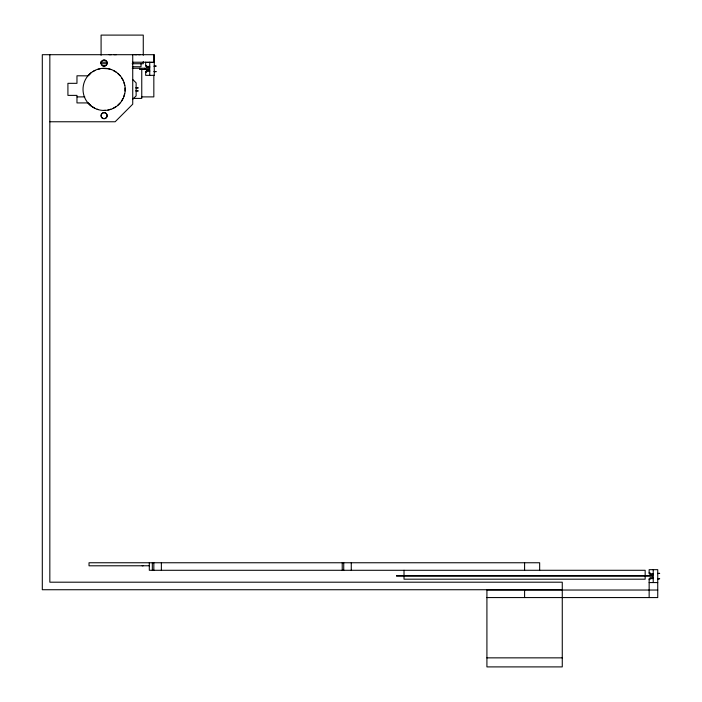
<?xml version="1.0" encoding="UTF-8"?>
<svg xmlns="http://www.w3.org/2000/svg" width="702" height="702" viewBox="0 0 702 702"><rect width="100%" height="100%" fill="white"/><g stroke="black" fill="none" stroke-linecap="round" stroke-linejoin="round"><path stroke-width="1.05" d="M124.649 93.427L123.885 96.402M125.035 91.032L125 88.013M122.903 98.578L121.385 101.299M88.654 75.228L90.304 73.534M119.893 103.124L117.708 105.361M91.049 72.771L88.04 75.851L76.966 75.79L76.966 83.327L67.918 83.327L67.918 95.384L76.966 95.384L76.966 102.922L88.04 102.922L91.453 106.248M132.731 99.263L136.135 95.858L136.135 82.889L132.731 79.484M92.839 71.709L94.875 70.498M115.786 106.748L113.11 108.336M97.771 69.401L100.088 68.752M110.863 109.187L107.906 110.012M140.26 54.677L138.584 54.677M136.846 54.677L134.661 54.677M103.115 68.445L107.503 68.735M103.466 110.46L105.467 110.258M111.372 54.668L109.196 54.668M116.418 54.668L113.882 54.668M142.164 565.803L143.138 565.768M100.807 62.232L107.301 62.232M132.731 62.232L154.264 62.232M145.674 62.452L154.264 62.452M106.844 63.733L101.088 63.733L101.088 61.618M132.169 63.733L143.269 63.733L143.269 61.618M145.674 65.47L146.578 65.47M154.115 66.076L156.221 66.076L154.115 66.295M149.745 66.409L145.674 66.409L145.674 62.232M132.353 66.751L141.023 66.751L141.023 63.733M146.578 67.357L149.745 67.357M132.274 68.261L149.289 68.261L149.289 69.463L139.558 69.463L139.558 68.261M149.745 70.367L146.578 70.367L146.578 72.253L145.674 72.253M149.745 71.306L145.674 71.306L145.674 75.36L154.264 75.36L154.264 54.695L42.304 54.695L42.304 589.733L562.267 589.733L562.267 582.195L49.833 582.195L49.833 54.695M154.115 71.42L156.221 71.648L154.115 71.648M135.986 87.566L138.092 87.566L138.092 88.171L135.986 88.171M135.986 90.576L138.092 90.576L138.092 91.181L135.986 91.181M77.106 96.894L84.775 96.894M141.769 96.894L153.835 96.894L153.835 75.228M133.213 98.403L141.76 98.403L141.76 69.331M49.833 121.762L115.146 121.762L132.731 104.177L132.731 54.695M149.307 565.768L89.022 565.803L89.022 562.758L539.663 562.758L539.663 570.287M649.148 572.779L650.052 572.779L650.052 574.666L653.22 574.666M657.59 573.385L659.696 573.385L657.59 573.604M653.22 573.718L649.148 573.718L649.148 569.673L657.739 569.673L657.739 597.569L486.916 597.569M396.481 575.57L652.702 575.57M396.481 576.166L652.702 576.166M650.052 577.676L653.22 577.676M653.22 578.615L649.148 578.615L649.148 597.569M657.59 578.729L659.696 578.729L657.59 578.957M649.148 579.562L650.052 579.562M649.148 582.572L657.739 582.572M657.739 590.031L486.916 590.031L486.916 666.9L562.267 666.9L562.267 590.031M486.916 657.853L562.267 657.853M108.512 68.893L110.977 69.524M113.601 70.709L115.909 71.999M94.744 108.099L92.26 106.704M97.122 109.17L98.034 109.582M118.059 73.754L120.024 75.676M90.163 104.993L88.198 103.071M121.586 77.843L123.034 80.291M123.956 82.704L124.745 85.53M653.22 569.673L653.22 582.572M645.164 575.57L645.164 570.287L149.307 570.287L149.307 562.758M645.164 576.166L645.164 579.185L404.019 579.185L404.019 576.166M524.587 562.758L524.587 570.287M524.596 590.031L524.596 597.569M404.019 570.287L404.019 575.57M351.272 562.758L351.272 570.287M343.734 562.758L343.734 570.287M342.225 562.758L342.225 570.287M161.363 562.758L161.363 570.287M153.835 54.695L153.835 62.232M153.835 562.758L153.835 570.287M152.325 562.758L152.325 570.287M149.745 62.232L149.745 75.36M144.875 68.261L144.875 69.463M143.269 55.247L143.269 35.1L101.088 35.1L101.088 55.247M102.255 118.129A3.019 3.019 0 0 1 102.738 113.066A3.019 3.019 0 0 1 107.125 115.637A3.019 3.019 0 0 1 102.94 118.524M104.3 59.986A3.019 3.019 0 0 1 106.757 64.444A3.019 3.019 0 0 1 101.685 64.786A3.019 3.019 0 0 1 103.519 60.039M102.29 117.971A3.019 3.019 0 0 0 107.09 115.909A3.019 3.019 0 0 0 102.904 112.785A3.019 3.019 0 0 0 102.29 117.971M102.589 65.769A3.019 3.019 0 0 0 107.108 63.162A3.019 3.019 0 0 0 102.589 60.547A3.019 3.019 0 0 0 102.589 65.769M93.015 107.318A21.104 21.104 0 0 0 125.202 90.014A21.104 21.104 0 0 0 94.121 70.788A21.104 21.104 0 0 0 93.015 107.318"/></g></svg>
